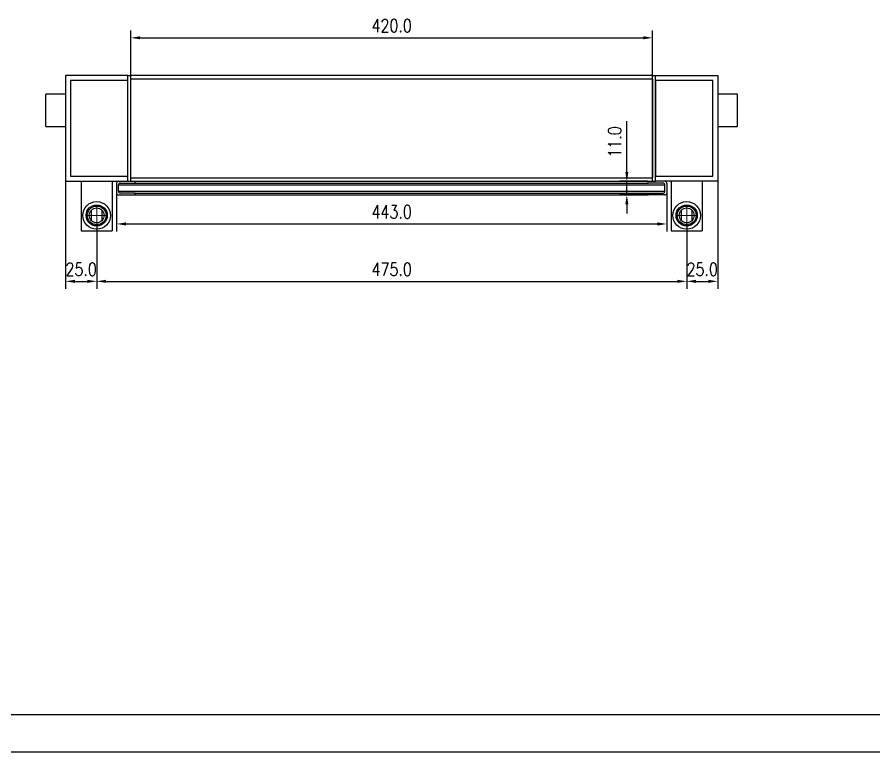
# Model space of a CAD drawing. Header units: millimetres. Extents: x -8604 to -3995, y 3123 to 6155.
# Drawn here: x -7742 to -7052, y 4547 to 5138 of the extents above; entities that cross this region are included whole.
import ezdxf

# ---------------------------------------------------------------- set-up
doc = ezdxf.new("R2010")
doc.units = ezdxf.units.MM
doc.layers.get('DEFPOINTS').update_dxf_attribs({"color": 30})
doc.layers.add('2细线层', color=4, linetype='Continuous')
doc.layers.add('图框层', color=7, linetype='Continuous')
doc.layers.add('尺寸标注', color=1, linetype='Continuous', lineweight=15)
doc.styles.add('TH_GBDIM', font='romans.shx', dxfattribs={"width": 0.8, "bigfont": 'gbcbig.shx'})
doc.dimstyles.new('TH_GBDIM', dxfattribs={"dimscale": 3, "dimtxt": 3.5, "dimasz": 2.5, "dimexe": 2, "dimexo": 0, "dimgap": 1.5, "dimtad": 1, "dimdec": 1, "dimzin": 0, "dimdsep": 46, "dimtxsty": 'TH_GBDIM', "dimcen": 2.5, "dimclrd": 130, "dimclre": 130, "dimclrt": 3, "dimadec": 0, "dimazin": 0, "dimtfac": 0.714286, "dimtdec": 1, "dimtmove": 0, "dimatfit": 3, "dimfxl": 1, "dimtzin": 0, "dimlwd": -1, "dimlwe": -1, "dimarcsym": 0})

# ---------------------------------------------------------------- blocks, each defined once
blk = doc.blocks.new('*D1555')
at = {"color": 130, "transparency": 16777216}
for p, q in [((-7677.62, 4971.19), (-7677.62, 4919.63)), ((-7202.62, 4971.19), (-7202.62, 4919.63)), ((-7670.12, 4925.63), (-7210.12, 4925.63))]:
    blk.add_line(p, q, dxfattribs=at)
for points in [[(-7670.12, 4926.88), (-7670.12, 4924.38), (-7677.62, 4925.63)], [(-7210.12, 4926.88), (-7210.12, 4924.38), (-7202.62, 4925.63)]]:
    blk.add_solid(points, dxfattribs=at)
at = {"layer": 'DEFPOINTS', "color": 0, "transparency": 16777216}
for p in [(-7677.62, 4971.19), (-7202.62, 4971.19), (-7202.62, 4925.63)]:
    blk.add_point(p, dxfattribs=at)
at = {"color": 3, "transparency": 16777216, "insert": (-7440.12, 4935.38), "char_height": 10.5, "attachment_point": 5, "style": 'TH_GBDIM'}
blk.add_mtext('475.0', dxfattribs=at)
blk = doc.blocks.new('*D1556')
at = {"color": 130, "transparency": 16777216}
for p, q in [((-7702.62, 5006.19), (-7702.62, 4919.63)), ((-7677.62, 4971.19), (-7677.62, 4919.63)), ((-7695.12, 4925.63), (-7685.12, 4925.63))]:
    blk.add_line(p, q, dxfattribs=at)
for points in [[(-7695.12, 4926.88), (-7695.12, 4924.38), (-7702.62, 4925.63)], [(-7685.12, 4926.88), (-7685.12, 4924.38), (-7677.62, 4925.63)]]:
    blk.add_solid(points, dxfattribs=at)
at = {"layer": 'DEFPOINTS', "color": 0, "transparency": 16777216}
for p in [(-7702.62, 5006.19), (-7677.62, 4971.19), (-7677.62, 4925.63)]:
    blk.add_point(p, dxfattribs=at)
at = {"color": 3, "transparency": 16777216, "insert": (-7690.12, 4935.38), "char_height": 10.5, "attachment_point": 5, "style": 'TH_GBDIM'}
blk.add_mtext('25.0', dxfattribs=at)
blk = doc.blocks.new('*D1557')
at = {"color": 130, "transparency": 16777216}
for p, q in [((-7177.62, 5006.19), (-7177.62, 4919.63)), ((-7202.62, 4971.19), (-7202.62, 4919.63)), ((-7195.12, 4925.63), (-7185.12, 4925.63))]:
    blk.add_line(p, q, dxfattribs=at)
for points in [[(-7195.12, 4926.88), (-7195.12, 4924.38), (-7202.62, 4925.63)], [(-7185.12, 4926.88), (-7185.12, 4924.38), (-7177.62, 4925.63)]]:
    blk.add_solid(points, dxfattribs=at)
at = {"layer": 'DEFPOINTS', "color": 0, "transparency": 16777216}
for p in [(-7177.62, 5006.19), (-7202.62, 4971.19), (-7177.62, 4925.63)]:
    blk.add_point(p, dxfattribs=at)
at = {"color": 3, "transparency": 16777216, "insert": (-7190.12, 4935.38), "char_height": 10.5, "attachment_point": 5, "style": 'TH_GBDIM'}
blk.add_mtext('25.0', dxfattribs=at)
blk = doc.blocks.new('*D1563')
at = {"color": 130, "transparency": 16777216}
for p, q in [((-7650.12, 5091.19), (-7650.12, 5127.65)), ((-7230.12, 5091.19), (-7230.12, 5127.65)), ((-7642.62, 5121.65), (-7237.62, 5121.65))]:
    blk.add_line(p, q, dxfattribs=at)
for points in [[(-7642.62, 5122.9), (-7642.62, 5120.4), (-7650.12, 5121.65)], [(-7237.62, 5122.9), (-7237.62, 5120.4), (-7230.12, 5121.65)]]:
    blk.add_solid(points, dxfattribs=at)
at = {"layer": 'DEFPOINTS', "color": 0, "transparency": 16777216}
for p in [(-7230.12, 5121.65), (-7650.12, 5091.19), (-7230.12, 5091.19)]:
    blk.add_point(p, dxfattribs=at)
at = {"color": 3, "transparency": 16777216, "insert": (-7440.12, 5131.4), "char_height": 10.5, "attachment_point": 5, "style": 'TH_GBDIM'}
blk.add_mtext('420.0', dxfattribs=at)
blk = doc.blocks.new('*D1571')
at = {"color": 130, "transparency": 16777216}
for p, q in [((-7250.79, 5013.69), (-7250.79, 5054.59)), ((-7233.62, 5006.19), (-7256.79, 5006.19)), ((-7250.79, 4995.19), (-7250.79, 5006.19)), ((-7233.62, 4995.19), (-7256.79, 4995.19)), ((-7250.79, 4987.69), (-7250.79, 4980.19))]:
    blk.add_line(p, q, dxfattribs=at)
for points in [[(-7252.04, 5013.69), (-7249.54, 5013.69), (-7250.79, 5006.19)], [(-7252.04, 4987.69), (-7249.54, 4987.69), (-7250.79, 4995.19)]]:
    blk.add_solid(points, dxfattribs=at)
at = {"layer": 'DEFPOINTS', "color": 0, "transparency": 16777216}
for p in [(-7233.62, 5006.19), (-7250.79, 4995.19), (-7233.62, 4995.19)]:
    blk.add_point(p, dxfattribs=at)
at = {"color": 3, "transparency": 16777216, "insert": (-7260.54, 5037.89), "char_height": 10.5, "attachment_point": 5, "rotation": 90, "style": 'TH_GBDIM'}
blk.add_mtext('11.0', dxfattribs=at)
blk = doc.blocks.new('*D1572')
at = {"color": 130, "transparency": 16777216}
for p, q in [((-7661.62, 4996.69), (-7661.62, 4965.83)), ((-7218.62, 4996.69), (-7218.62, 4965.83)), ((-7654.12, 4971.83), (-7226.12, 4971.83))]:
    blk.add_line(p, q, dxfattribs=at)
for points in [[(-7654.12, 4973.08), (-7654.12, 4970.58), (-7661.62, 4971.83)], [(-7226.12, 4973.08), (-7226.12, 4970.58), (-7218.62, 4971.83)]]:
    blk.add_solid(points, dxfattribs=at)
at = {"layer": 'DEFPOINTS', "color": 0, "transparency": 16777216}
for p in [(-7661.62, 4996.69), (-7218.62, 4996.69), (-7218.62, 4971.83)]:
    blk.add_point(p, dxfattribs=at)
at = {"color": 3, "transparency": 16777216, "insert": (-7440.12, 4981.58), "char_height": 10.5, "attachment_point": 5, "style": 'TH_GBDIM'}
blk.add_mtext('443.0', dxfattribs=at)

msp = doc.modelspace()

# ---------------------------------------------------------------- linework, layer by layer
at = {"color": 7, "linetype": 'Continuous', "lineweight": 25}
for p, q in [((-7652.62, 5091.19), (-7702.62, 5091.19)), ((-7702.62, 5091.19), (-7702.62, 5006.19)), ((-7652.62, 5087.19), (-7652.62, 5091.19)), ((-7652.62, 5091.19), (-7650.12, 5091.19)), ((-7652.62, 5006.19), (-7652.62, 5091.19)), ((-7230.12, 5091.19), (-7650.12, 5091.19)), ((-7650.12, 5006.19), (-7650.12, 5091.19)), ((-7230.12, 5006.19), (-7230.12, 5091.19)), ((-7230.12, 5091.19), (-7227.62, 5091.19)), ((-7227.62, 5091.19), (-7177.62, 5091.19)), ((-7227.62, 5087.19), (-7227.62, 5091.19)), ((-7227.62, 5006.19), (-7227.62, 5091.19)), ((-7177.62, 5091.19), (-7177.62, 5006.19)), ((-7652.62, 5087.19), (-7698.62, 5087.19)), ((-7698.62, 5087.19), (-7698.62, 5010.19)), ((-7652.62, 5010.19), (-7652.62, 5087.19)), ((-7230.12, 5088.45), (-7650.12, 5088.45)), ((-7650.12, 5008.93), (-7650.12, 5088.45)), ((-7230.12, 5088.45), (-7230.12, 5008.93)), ((-7181.62, 5087.19), (-7227.62, 5087.19)), ((-7227.62, 5087.19), (-7227.62, 5010.19)), ((-7181.62, 5010.19), (-7181.62, 5087.19)), ((-7702.62, 5076.19), (-7718.62, 5076.19)), ((-7718.62, 5050.19), (-7718.62, 5076.19)), ((-7161.62, 5076.19), (-7177.62, 5076.19)), ((-7161.62, 5050.19), (-7161.62, 5076.19)), ((-7718.62, 5050.19), (-7702.62, 5050.19)), ((-7177.62, 5050.19), (-7161.62, 5050.19)), ((-7698.62, 5010.19), (-7652.62, 5010.19)), ((-7652.62, 5006.19), (-7652.62, 5010.19)), ((-7650.12, 5008.93), (-7230.12, 5008.93)), ((-7227.62, 5010.19), (-7181.62, 5010.19)), ((-7227.62, 5006.19), (-7227.62, 5010.19)), ((-7702.62, 5006.19), (-7652.62, 5006.19)), ((-7690.12, 5006.19), (-7690.12, 4966.19)), ((-7665.12, 5006.19), (-7665.12, 4966.19)), ((-7661.62, 5004.69), (-7661.62, 4996.69)), ((-7660.12, 5003.19), (-7220.12, 5003.19)), ((-7660.12, 4998.19), (-7660.12, 5003.19)), ((-7658.62, 5004.69), (-7646.62, 5004.69)), ((-7652.62, 5006.19), (-7650.12, 5006.19)), ((-7650.12, 5006.19), (-7230.12, 5006.19)), ((-7646.62, 5004.69), (-7646.62, 5006.19)), ((-7646.62, 5004.69), (-7233.62, 5004.69)), ((-7233.62, 5004.69), (-7233.62, 5006.19)), ((-7221.62, 5004.69), (-7233.62, 5004.69)), ((-7230.12, 5006.19), (-7227.62, 5006.19)), ((-7177.62, 5006.19), (-7227.62, 5006.19)), ((-7220.12, 4998.19), (-7220.12, 5003.19)), ((-7218.62, 5004.69), (-7218.62, 4996.69)), ((-7215.12, 5006.19), (-7215.12, 4966.19)), ((-7190.12, 5006.19), (-7190.12, 4966.19)), ((-7660.12, 4998.19), (-7220.12, 4998.19)), ((-7660.12, 4995.19), (-7646.62, 4995.19)), ((-7646.62, 4996.69), (-7658.62, 4996.69)), ((-7646.62, 4996.69), (-7233.62, 4996.69)), ((-7646.62, 4995.19), (-7646.62, 4996.69)), ((-7646.62, 4995.19), (-7233.62, 4995.19)), ((-7233.62, 4995.19), (-7233.62, 4996.69)), ((-7233.62, 4996.69), (-7221.62, 4996.69)), ((-7220.12, 4995.19), (-7233.62, 4995.19)), ((-7682.09, 4982.69), (-7682.09, 4974.69)), ((-7673.15, 4974.69), (-7673.15, 4982.69)), ((-7207.09, 4982.69), (-7207.09, 4974.69)), ((-7198.15, 4974.69), (-7198.15, 4982.69)), ((-7690.12, 4966.19), (-7665.12, 4966.19)), ((-7215.12, 4966.19), (-7190.12, 4966.19))]:
    msp.add_line(p, q, dxfattribs=at)
for centre, radius in [((-7677.62, 4978.69), 11.1), ((-7677.62, 4978.69), 8.5), ((-7202.62, 4978.69), 11.1), ((-7202.62, 4978.69), 8.5), ((-7677.62, 4978.69), 7.58), ((-7677.62, 4978.69), 6), ((-7202.62, 4978.69), 7.58), ((-7202.62, 4978.69), 6)]:
    msp.add_circle(centre, radius, dxfattribs=at)
for centre, start, end in [((-7660.12, 5004.69), 90, 180), ((-7658.62, 5003.19), 90, 180), ((-7221.62, 5003.19), 0, 90), ((-7220.12, 5004.69), 0, 90), ((-7660.12, 4996.69), 180, 270), ((-7658.62, 4998.19), 180, 270), ((-7221.62, 4998.19), 270, 0), ((-7220.12, 4996.69), 270, 0)]:
    msp.add_arc(centre, 1.5, start, end, dxfattribs=at)
at = {"layer": '2细线层'}
msp.add_line((-8144.15, 4546.93), (-6362.15, 4546.93), dxfattribs=at)
at = {"layer": '图框层'}
msp.add_line((-8114.15, 4576.93), (-6392.15, 4576.93), dxfattribs=at)
at = {"layer": '尺寸标注'}
for p, q in [((-7677.62, 4971.19), (-7677.62, 4986.19)), ((-7202.62, 4971.19), (-7202.62, 4986.19)), ((-7685.12, 4978.69), (-7670.12, 4978.69)), ((-7210.12, 4978.69), (-7195.12, 4978.69))]:
    msp.add_line(p, q, dxfattribs=at)

# ---------------------------------------------------------------- dimensions: what is measured, and where the dimension line sits
for base, p1, p2, picture, middle in [((-7230.12, 5121.65), (-7650.12, 5091.19), (-7230.12, 5091.19), '*D1563', (-7440.12, 5131.4)), ((-7218.62, 4971.83), (-7661.62, 4996.69), (-7218.62, 4996.69), '*D1572', (-7440.12, 4981.58)), ((-7202.62, 4925.63), (-7677.62, 4971.19), (-7202.62, 4971.19), '*D1555', (-7440.12, 4935.38))]:
    dim = msp.add_linear_dim(base=base, p1=p1, p2=p2, dimstyle='TH_GBDIM')
    dim.commit()
    dim.dimension.update_dxf_attribs({"geometry": picture, "text_midpoint": middle})
dim = msp.add_linear_dim(base=(-7250.79, 4995.19), p1=(-7233.62, 5006.19), p2=(-7233.62, 4995.19), angle=90, dimstyle='TH_GBDIM')
dim.commit()
dim.dimension.update_dxf_attribs({"geometry": '*D1571', "text_midpoint": (-7250.79, 5037.89), "dimtype": 160})
for base, p1, p2, picture, middle in [((-7677.62, 4925.63), (-7702.62, 5006.19), (-7677.62, 4971.19), '*D1556', (-7690.12, 4925.63)), ((-7177.62, 4925.63), (-7202.62, 4971.19), (-7177.62, 5006.19), '*D1557', (-7190.12, 4925.63))]:
    dim = msp.add_linear_dim(base=base, p1=p1, p2=p2, dimstyle='TH_GBDIM')
    dim.commit()
    dim.dimension.update_dxf_attribs({"geometry": picture, "text_midpoint": middle, "dimtype": 160})

doc.saveas('drawing.dxf')
